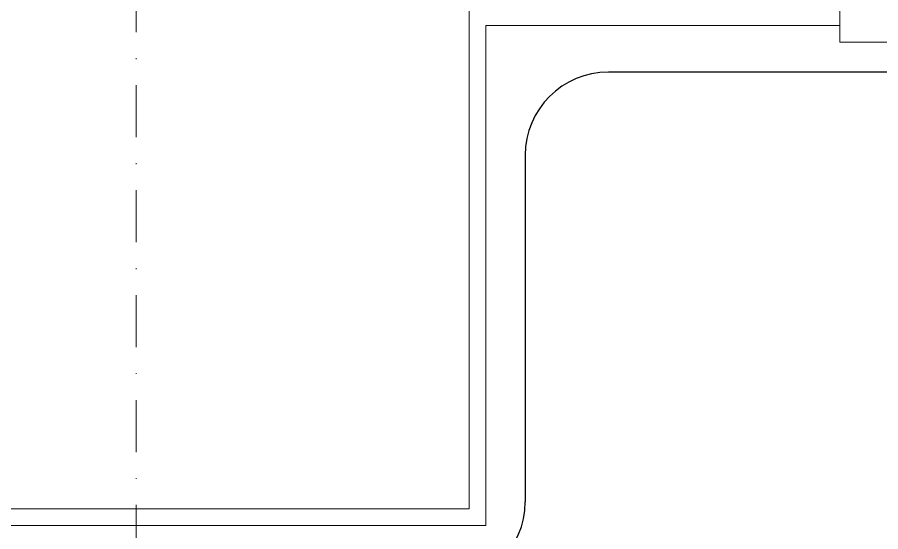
# Model space of a CAD drawing. Extents: x -2050 to 29725, y -1777 to 6820.
# Drawn here: x 1908.2 to 2011.9, y 3802.2 to 3864 of the extents above; entities that cross this region are included whole.
import ezdxf

# ---------------------------------------------------------------- set-up
doc = ezdxf.new("R2010")
doc.units = 0
doc.header["$LTSCALE"] = 25
doc.header["$MEASUREMENT"] = 0
doc.linetypes.add('DASHDOT2', pattern=[0.5, 0.25, -0.125, 0, -0.125])
doc.layers.get('0').update_dxf_attribs({"color": 9, "lineweight": 9})
for name, color, linetype, lineweight in [('01', 9, 'Continuous', 9), ('06D', 9, 'Continuous', 9), ('10', 9, 'Continuous', 9), ('14', 9, 'Continuous', 9), ('24', 9, 'DASHDOT2', 9), ('DATA TAVAN', 160, 'Continuous', 30)]:
    doc.layers.add(name, color=color, linetype=linetype, lineweight=lineweight)

# ---------------------------------------------------------------- blocks, each defined once
blk = doc.blocks.new('p-kolon_80x80')
blk.add_lwpolyline([(-40, -40), (40, -40), (40, 40), (-40, 40)], close=True)
blk = doc.blocks.new('P-AKS_AUDI')
at = {"layer": '24'}
blk.add_lwpolyline([(-2800, 800), (-2800, 1250)], dxfattribs=at)
blk = doc.blocks.new('fsdfsfsfsfd')
at = {"layer": '06D', "elevation": 0}
blk.add_lwpolyline([(52591.75, -74474.98), (52589.75, -74474.98), (52589.75, -74595.98), (52591.75, -74595.98)], dxfattribs=at)
blk = doc.blocks.new('p-zemin kat')
at = {"layer": '14'}
blk.add_lwpolyline([(1753, 3879.3), (1753, 3863), (1880.5, 3863), (1880.5, 3803), (1964.5, 3803), (1964.5, 3863), (2007, 3863), (2007, 3879.3)], dxfattribs=at)
at = {"rotation": 90}
blk.add_blockref('fsdfsfsfsfd', (-72467.98, -48728.75), dxfattribs=at)
at = {"layer": '01'}
blk.add_blockref('p-kolon_80x80', (1922.5, 3845), dxfattribs=at)
at = {"layer": '24'}
blk.add_blockref('P-AKS_AUDI', (4722.5, 2785), dxfattribs=at)

msp = doc.modelspace()

# ---------------------------------------------------------------- linework, layer by layer
at = {"layer": 'DATA TAVAN'}
for p, q in [((2164.29, 3857.43), (1979.22, 3857.43)), ((1969.22, 3847.43), (1969.22, 3805.82))]:
    msp.add_line(p, q, dxfattribs=at)
for centre, start, end in [((1979.22, 3847.43), 90, 180), ((1959.22, 3805.82), 270, 0)]:
    msp.add_arc(centre, 10, start, end, dxfattribs=at)

# ---------------------------------------------------------------- block references
at = {"layer": '10'}
msp.add_blockref('p-zemin kat', (0, 0), dxfattribs=at)

doc.saveas('drawing.dxf')
